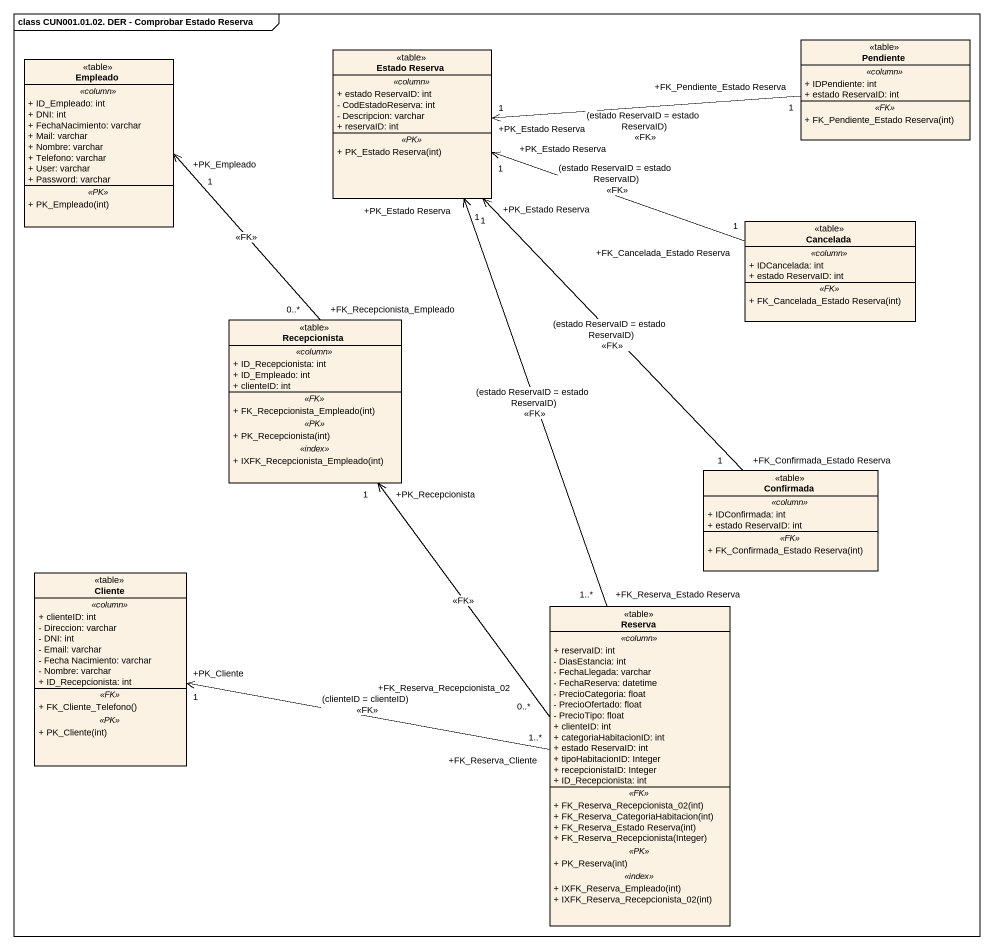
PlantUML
@startuml
mainframe class CUN001.01.02. DER - Comprobar Estado Reserva
hide circle
hide empty members
skinparam classAttributeIconSize 0
class "Estado Reserva" as Estado_Reserva <<table>> {
  .. <<column>> ..
  + estado ReservaID: int
  - CodEstadoReserva: int
  - Descripcion: varchar
  + reservaID: int
  .. <<PK>> ..
  + PK_Estado Reserva(int)
}
class Pendiente <<table>> {
  .. <<column>> ..
  + IDPendiente: int
  + estado ReservaID: int
  .. <<FK>> ..
  + FK_Pendiente_Estado Reserva(int)
}
class Empleado <<table>> {
  .. <<column>> ..
  + ID_Empleado: int
  + DNI: int
  + FechaNacimiento: varchar
  + Mail: varchar
  + Nombre: varchar
  + Telefono: varchar
  + User: varchar
  + Password: varchar
  .. <<PK>> ..
  + PK_Empleado(int)
}
class Cancelada <<table>> {
  .. <<column>> ..
  + IDCancelada: int
  + estado ReservaID: int
  .. <<FK>> ..
  + FK_Cancelada_Estado Reserva(int)
}
class Recepcionista <<table>> {
  .. <<column>> ..
  + ID_Recepcionista: int
  + ID_Empleado: int
  + clienteID: int
  .. <<FK>> ..
  + FK_Recepcionista_Empleado(int)
  .. <<PK>> ..
  + PK_Recepcionista(int)
  .. <<index>> ..
  + IXFK_Recepcionista_Empleado(int)
}
class Confirmada <<table>> {
  .. <<column>> ..
  + IDConfirmada: int
  + estado ReservaID: int
  .. <<FK>> ..
  + FK_Confirmada_Estado Reserva(int)
}
class Cliente <<table>> {
  .. <<column>> ..
  + clienteID: int
  - Direccion: varchar
  - DNI: int
  - Email: varchar
  - Fecha Nacimiento: varchar
  - Nombre: varchar
  + ID_Recepcionista: int
  .. <<FK>> ..
  + FK_Cliente_Telefono()
  .. <<PK>> ..
  + PK_Cliente(int)
}
class Reserva <<table>> {
  .. <<column>> ..
  + reservaID: int
  - DiasEstancia: int
  - FechaLlegada: varchar
  - FechaReserva: datetime
  - PrecioCategoria: float
  - PrecioOfertado: float
  - PrecioTipo: float
  + clienteID: int
  + categoriaHabitacionID: int
  + estado ReservaID: int
  + tipoHabitacionID: Integer
  + recepcionistaID: Integer
  + ID_Recepcionista: int
  .. <<FK>> ..
  + FK_Reserva_Recepcionista_02(int)
  + FK_Reserva_CategoriaHabitacion(int)
  + FK_Reserva_Estado Reserva(int)
  + FK_Reserva_Recepcionista(Integer)
  .. <<PK>> ..
  + PK_Reserva(int)
  .. <<index>> ..
  + IXFK_Reserva_Empleado(int)
  + IXFK_Reserva_Recepcionista_02(int)
}
Pendiente "+FK_Pendiente_Estado Reserva\n1" -left-> "+PK_Estado Reserva\n1" Estado_Reserva : (estado ReservaID = estado ReservaID)\n<<FK>>
Cancelada "+FK_Cancelada_Estado Reserva\n1" -left-> "+PK_Estado Reserva\n1" Estado_Reserva : (estado ReservaID = estado ReservaID)\n<<FK>>
Recepcionista "+FK_Recepcionista_Empleado\n0..*" -up-> "+PK_Empleado\n1" Empleado : <<FK>>
Confirmada "+FK_Confirmada_Estado Reserva\n1" -up-> "+PK_Estado Reserva\n1" Estado_Reserva : (estado ReservaID = estado ReservaID)\n<<FK>>
Reserva "+FK_Reserva_Estado Reserva\n1..*" -up-> "+PK_Estado Reserva\n1" Estado_Reserva : (estado ReservaID = estado ReservaID)\n<<FK>>
Reserva "+FK_Reserva_Recepcionista_02\n0..*" -up-> "+PK_Recepcionista\n1" Recepcionista : <<FK>>
Reserva "+FK_Reserva_Cliente\n1..*" -left-> "+PK_Cliente\n1" Cliente : (clienteID = clienteID)\n<<FK>>
@enduml
